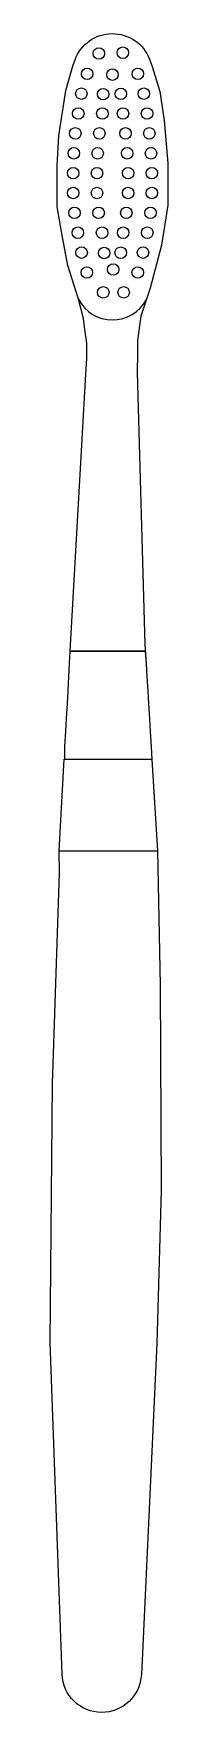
# Model space of a CAD drawing. Header units: inches. Extents: x 399 to 429, y 195 to 617.
import ezdxf

# ---------------------------------------------------------------- set-up
doc = ezdxf.new("R2010")
doc.units = ezdxf.units.IN
doc.header["$MEASUREMENT"] = 0
doc.layers.add('3D', color=150, linetype='Continuous')
doc.layers.add('dwgmodels.com', color=250, linetype='Continuous')

msp = doc.modelspace()

# ---------------------------------------------------------------- linework, layer by layer
at = {"layer": '3D'}
msp.add_lwpolyline([(423.1, 461.69), (423.3, 458.55), (423.5, 455.32), (423.73, 451.62), (423.92, 448.47), (424.16, 444.72), (424.36, 441.48), (424.6, 437.64), (424.8, 434.42), (402.82, 434.48), (402.82, 437.72), (403.09, 441.55), (403.27, 444.79), (403.48, 448.56), (403.66, 451.68), (403.87, 455.39), (404.05, 458.62), (404.22, 461.69), (423.1, 461.69)], dxfattribs=at)
at = {"layer": 'dwgmodels.com', "color": 1}
msp.add_lwpolyline([(423.1, 461.69), (404.22, 461.69), (408.14, 531.47), (408.36, 535.38), (408.36, 539.21), (407.9, 542.72), (407.53, 545.45), (406.32, 550.29), (403.63, 558.77), (402.25, 565.96), (400.94, 573.59), (400.94, 583.95), (401.33, 591.41), (403.06, 602.82), (404.95, 609.32), (405.41, 610.58, -0.694672), (424.15, 610.73), (424.85, 608.89), (426.76, 602.59), (427.87, 595.3), (428.78, 584.54), (428.78, 574.01), (427.16, 563.87), (424.31, 553.12), (422.01, 546.05), (421.11, 539.88), (421.11, 536.8), (421.08, 531.89), (423, 463.39), (423.3, 458.55)], format="xyb", dxfattribs=at)
for points in [[(404.05, 458.62), (404.22, 461.69)], [(403.66, 451.68), (403.87, 455.39)], [(423.5, 455.32), (423.73, 451.62)], [(403.27, 444.79), (403.48, 448.56)], [(423.92, 448.47), (424.16, 444.72)], [(402.88, 437.72), (403.09, 441.55)], [(424.36, 441.48), (424.6, 437.64)], [(401.41, 411.49), (402.7, 434.49)], [(424.8, 434.42), (426.23, 411.49)]]:
    msp.add_lwpolyline(points, dxfattribs=at)
msp.add_lwpolyline([(426, 287.47), (422.12, 204.12, -0.959731), (402.14, 204.23), (399.16, 287.68), (399.72, 352.85), (401.51, 405.95), (401.41, 411.49), (426.23, 411.49), (426.83, 377.57), (427.08, 325.95)], format="xyb", close=True, dxfattribs=at)
for centre in [(411.4, 612.17), (417.44, 612.35), (408.45, 607.04), (414.86, 606.84), (421.23, 607.04), (407, 602.04), (412.48, 601.93), (416.94, 601.99), (422.74, 602.04), (406.23, 597.04), (412.3, 597.04), (417.49, 597.04), (423.56, 597.04), (405.47, 592.04), (411.54, 592.04), (418.11, 592.04), (424.13, 592.04), (405.1, 587.04), (411.11, 587.04), (418.54, 587.04), (424.56, 587.04), (404.94, 582.04), (410.94, 582.04), (418.78, 582.04), (424.78, 582.04), (404.94, 577.04), (410.94, 577.04), (418.78, 577.04), (424.78, 577.04), (405.26, 572.04), (411.35, 572.04), (418.34, 572.04), (424.42, 572.04), (406.12, 567.04), (412.22, 567.04), (417.54, 567.04), (423.62, 567.04), (407.06, 562.04), (412.75, 561.93), (416.92, 562.01), (422.54, 562.04), (408.37, 557.04), (415.01, 557.79), (421.21, 557.04), (412.53, 552.04), (417.67, 552.04)]:
    msp.add_circle(centre, 1.45, dxfattribs=at)
msp.add_arc((414.86, 554.69), 9.61, 207.2644, 332.1231, dxfattribs=at)

doc.saveas('drawing.dxf')
